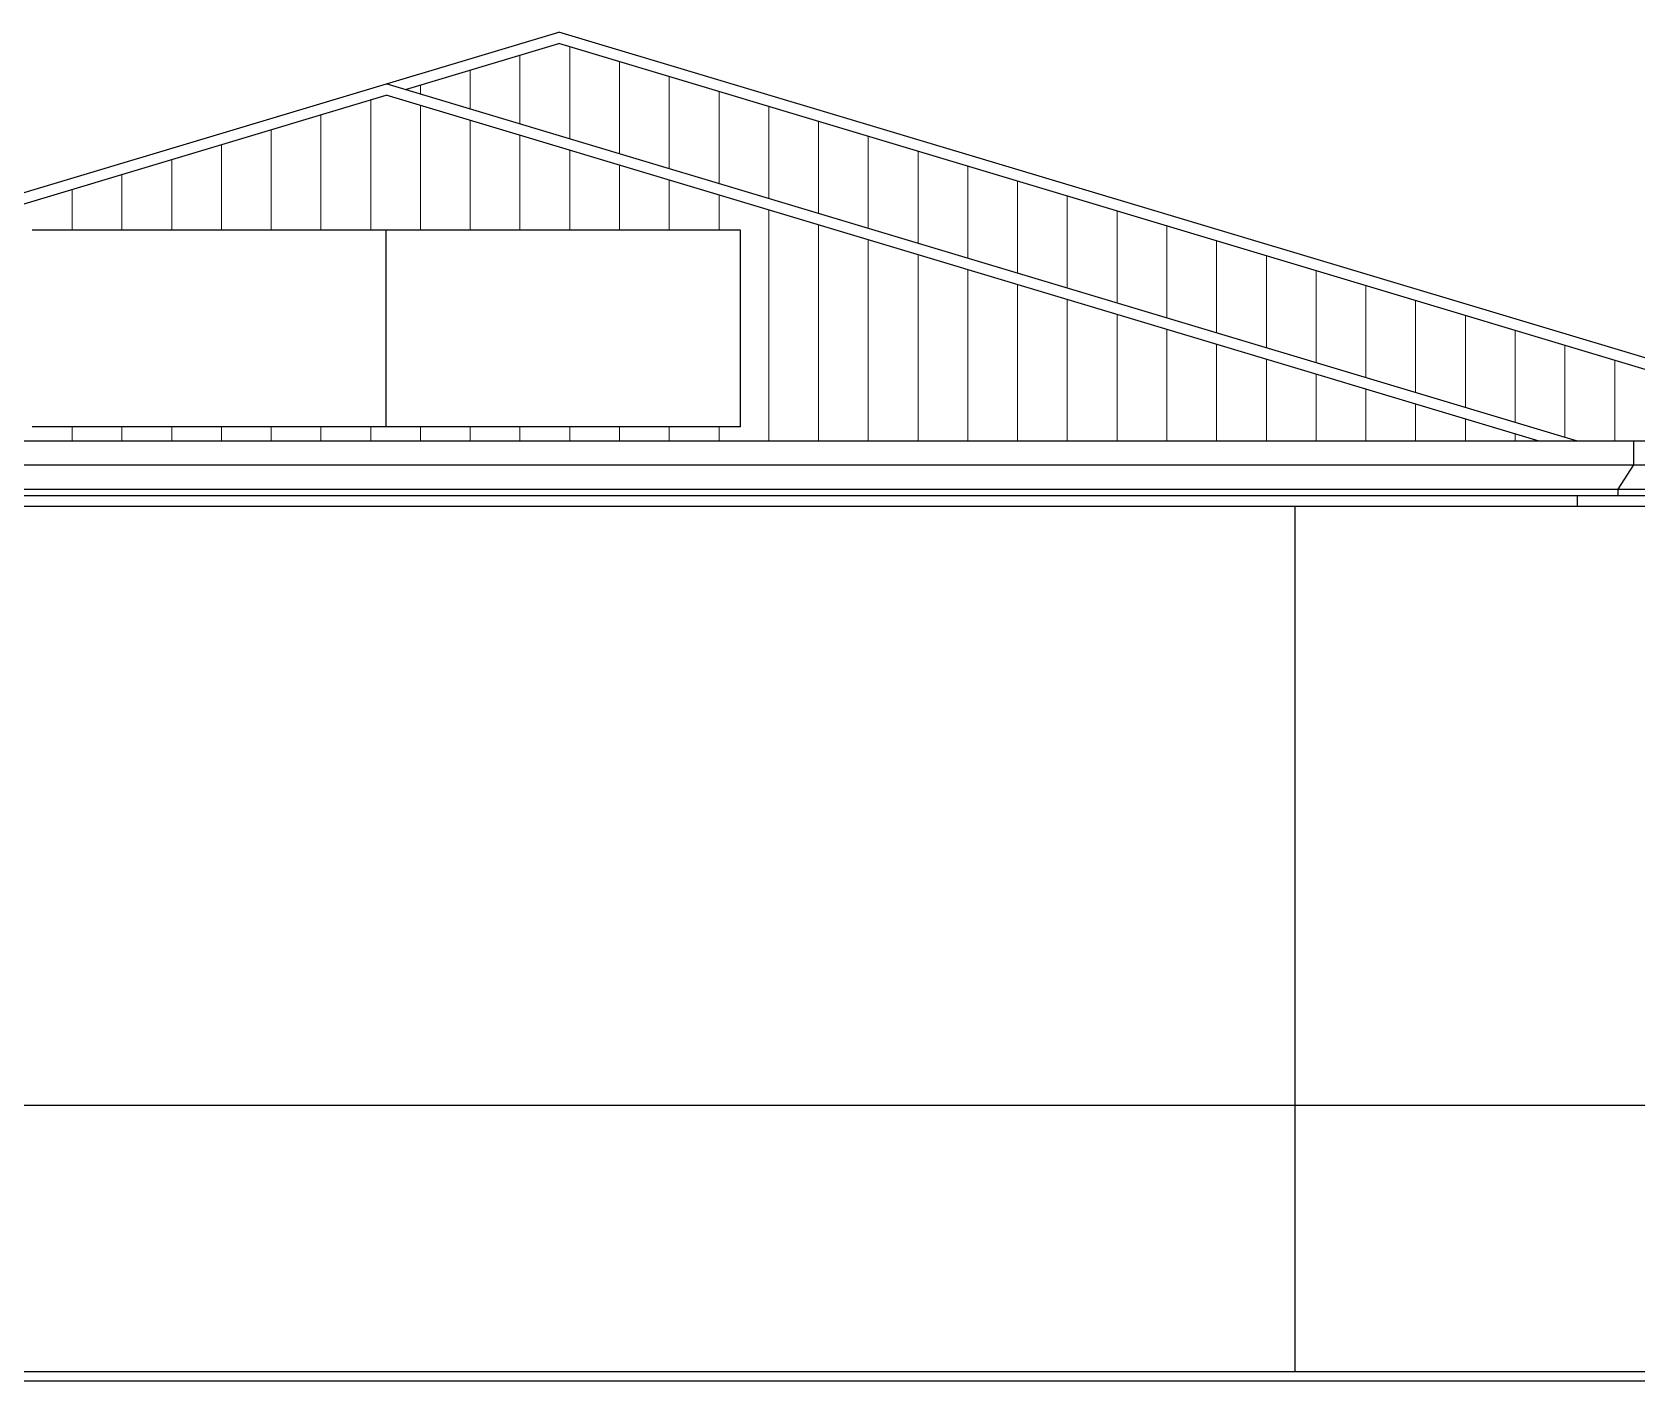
# Model space of a CAD drawing. Header units: millimetres. Extents: x 2002 to 2114, y 811 to 859.
# Drawn here: x 2011.98 to 2017.1, y 817.56 to 821.86 of the extents above; entities that cross this region are included whole.
import ezdxf

# ---------------------------------------------------------------- set-up
doc = ezdxf.new("R2010")
doc.units = ezdxf.units.MM
doc.header["$LTSCALE"] = 0.04
for name, color, linetype in [('0-2', 1, 'Continuous'), ('02', 1, 'Continuous'), ('chiaro', 252, 'Continuous')]:
    doc.layers.add(name, color=color, linetype=linetype)
doc.layers.add('0_Num_Penna__10', color=1, linetype='Continuous', lineweight=13)

msp = doc.modelspace()

# ---------------------------------------------------------------- hatches: boundary and pattern name
at = {"layer": '0_Num_Penna__10'}
h = msp.add_hatch(dxfattribs=at)
h.set_pattern_fill('ANSI31', color=256, scale=0.05, angle=45, style=0)
h.set_pattern_definition([(90, (-208.4922, -12.77513), (-0.15875, -2e-16), [])])
h.paths.add_polyline_path([(2016.7833, 820.5557), (2013.1051, 821.6592), (2009.4269, 820.5557)])
h.paths.add_polyline_path([(2011.9751, 821.2286), (2013.1051, 821.2286), (2014.2351, 821.2286), (2014.2351, 820.6014), (2011.9751, 820.6014)], flags=16)
h.paths.add_polyline_path([(2017.8833, 820.5557), (2013.6551, 821.8242), (2013.166, 821.6775), (2016.9051, 820.5557)])

# ---------------------------------------------------------------- linework, layer by layer
at = {"layer": '0-2'}
for p, q in [((2014.2351, 821.2286), (2011.9751, 821.2286)), ((2013.1051, 820.6014), (2013.1051, 821.2286)), ((2014.2351, 820.6014), (2014.2351, 821.2286)), ((2014.2351, 820.6014), (2011.9751, 820.6014)), ((2009.3851, 818.4369), (2020.2851, 818.4369))]:
    msp.add_line(p, q, dxfattribs=at)
at = {"layer": '02'}
for p, q in [((2009.3051, 820.5557), (2013.6551, 821.8607)), ((2013.166, 821.6775), (2013.6551, 821.8242)), ((2018.0051, 820.5557), (2013.6551, 821.8607)), ((2017.8833, 820.5557), (2013.6551, 821.8242)), ((2009.4269, 820.5557), (2013.1051, 821.6592)), ((2016.9051, 820.5557), (2013.1051, 821.6957)), ((2016.7833, 820.5557), (2013.1051, 821.6592)), ((2018.1851, 820.5557), (2009.1251, 820.5557)), ((2009.3051, 820.3819), (2018.1351, 820.3819)), ((2016.9051, 820.3819), (2017.0351, 820.3819)), ((2016.9051, 820.3469), (2016.9051, 820.3819)), ((2017.0351, 820.3819), (2017.0351, 820.4019)), ((2018.0051, 820.3469), (2009.3051, 820.3469)), ((2016.0051, 817.5869), (2016.0051, 820.3469)), ((2009.3251, 817.5869), (2019.2551, 817.5869)), ((2009.3251, 817.5569), (2019.2551, 817.5569))]:
    msp.add_line(p, q, dxfattribs=at)
msp.add_lwpolyline([(2017.0351, 820.4019), (2017.0851, 820.4795), (2017.0851, 820.5557)], dxfattribs=at)
at = {"layer": 'chiaro'}
for p, q in [((2009.1251, 820.4795), (2018.1851, 820.4795)), ((2009.1751, 820.4019), (2018.1351, 820.4019))]:
    msp.add_line(p, q, dxfattribs=at)

doc.saveas('drawing.dxf')
